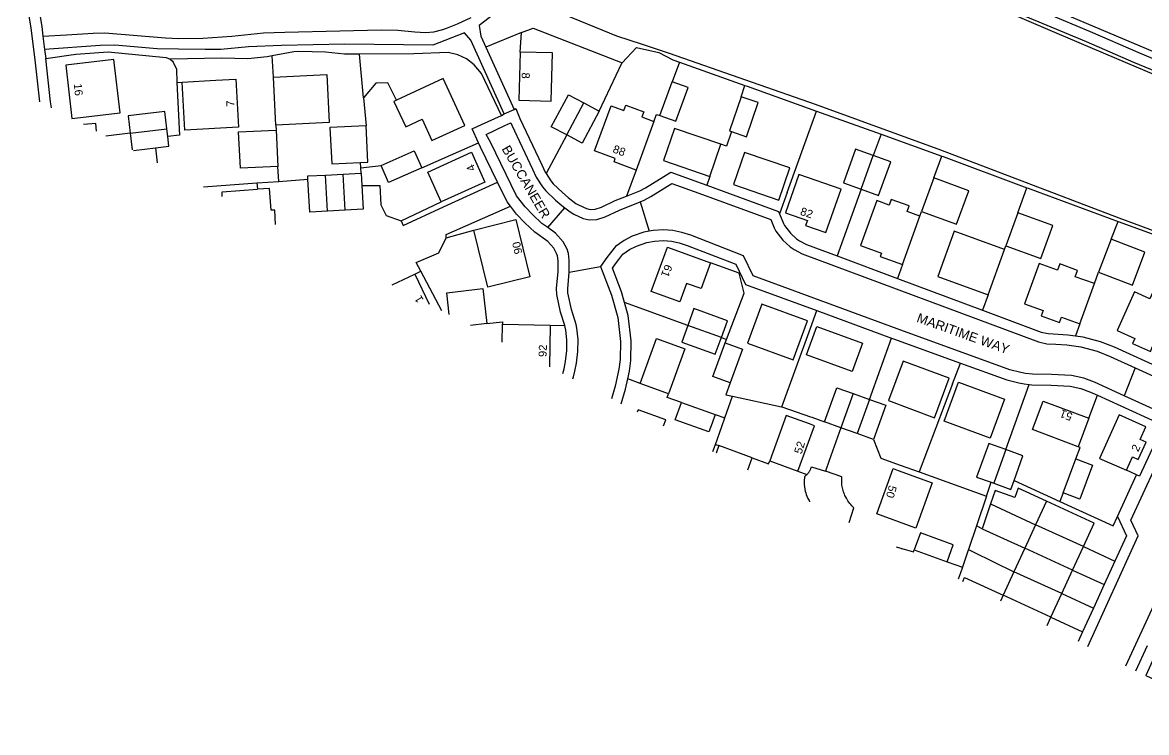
# Model space of a CAD drawing. Header units: millimetres. Extents: x 111502 to 977541, y 8702 to 1044108.
# Drawn here: x 489630.2 to 489840.8, y 240311.4 to 240444.3 of the extents above; entities that cross this region are included whole.
import ezdxf

# ---------------------------------------------------------------- set-up
doc = ezdxf.new("R2010")
doc.units = ezdxf.units.MM
doc.header["$LTSCALE"] = 0.25
doc.linetypes.add('DASHED2', pattern=[9.525, 6.35, -3.175])
doc.layers.add('E HVSS As Laid HV', color=10, linetype='Continuous')
doc.layers.add('X HVSS Site Background', color=8, linetype='Continuous')
doc.styles.add('OS Master Map$1$Standard', font='txt')

# ---------------------------------------------------------------- blocks, each defined once
blk = doc.blocks.new('OS MAP 060722')
at = {"layer": 'X HVSS Site Background', "flags": 128}
for points in [[(1050.33, 1304.6), (998.9, 1326.4), (998.9, 1326.4), (967.78, 1339.1), (967.78, 1339.1), (940.69, 1350.74), (940.69, 1350.74), (914.87, 1361.75), (914.87, 1361.75), (883.54, 1377.2), (883.54, 1377.2), (854.33, 1387.99), (854.33, 1387.99), (809.46, 1408.31)], [(931.85, 1348.51), (940.43, 1344.17), (940.43, 1344.17), (950.69, 1340.04), (950.69, 1340.04), (962.65, 1335.7), (962.65, 1335.7), (973.13, 1332.63), (973.13, 1332.63), (984.35, 1328.19), (984.35, 1328.19), (1003.4, 1320.35), (1003.4, 1320.35), (1013.03, 1316.23), (1013.03, 1316.23), (1026.7, 1310.41), (1026.7, 1310.41), (1041.73, 1304.06)], [(1004.97, 1320.3), (1010.83, 1317.85), (1010.83, 1317.85), (1018.91, 1314.48), (1018.91, 1314.48), (1027.83, 1310.63), (1027.83, 1310.63), (1037.02, 1306.78)], [(1011.61, 1319.7), (1019.69, 1316.32), (1019.69, 1316.32), (1028.62, 1312.47), (1028.62, 1312.47), (1037.81, 1308.62)], [(823.48, 1315.5), (827.88, 1315.75), (827.88, 1315.75), (832.92, 1316.03), (832.92, 1316.03), (835.08, 1316.09), (835.08, 1316.09), (846.42, 1315.17), (846.42, 1315.17), (848.93, 1315.04), (848.93, 1315.04), (853.43, 1315.1), (853.43, 1315.1), (858.88, 1315.5), (858.88, 1315.5), (864.79, 1316.09), (864.79, 1316.09), (868.79, 1316.23), (868.79, 1316.23), (879.08, 1316.49), (879.08, 1316.49), (886.88, 1316.68), (886.88, 1316.68), (889.97, 1316.59), (889.97, 1316.59), (893.18, 1316.26), (893.18, 1316.26), (895.13, 1316.17), (895.13, 1316.17), (896.7, 1316.28), (896.7, 1316.28), (898.42, 1316.7), (898.42, 1316.7), (899.27, 1317.03), (899.27, 1317.03), (901.17, 1317.78), (901.17, 1317.78), (903.73, 1318.99)], [(894.64, 1332.75), (894.32, 1332.11), (894.32, 1332.11), (910.42, 1323.26), (910.42, 1323.26), (908.69, 1320.14), (908.69, 1320.14), (905.19, 1317.45), (905.19, 1317.45), (905.52, 1315.49), (905.52, 1315.49), (906.48, 1313.38)], [(820.83, 1330.87), (820.45, 1329.75), (820.45, 1329.75), (822.29, 1323.25), (822.29, 1323.25), (822.84, 1319.9), (822.84, 1319.9), (823.09, 1318.32), (823.09, 1318.32), (823.26, 1317.26), (823.26, 1317.26), (823.48, 1315.5)], [(1060.27, 1268.39), (1025.14, 1281.41), (1025.14, 1281.41), (991.69, 1294.11), (991.69, 1294.11), (968.2, 1302.68), (968.2, 1302.68), (955.16, 1307.23), (955.16, 1307.23), (940.87, 1312.2), (940.87, 1312.2), (935.79, 1313.9), (935.79, 1313.9), (931.03, 1315.49), (931.03, 1315.49), (910.71, 1323.85), (910.71, 1323.85), (898.86, 1329.98), (898.86, 1329.98), (899.17, 1330.83)], [(822.88, 1303.18), (822.03, 1311.05), (822.03, 1311.05), (821.29, 1316.97), (821.29, 1316.97), (820.35, 1322.82), (820.35, 1322.82), (819.16, 1327)], [(913.12, 1316.15), (915.32, 1316.99), (915.32, 1316.99), (931.98, 1310.48)], [(823.48, 1315.5), (823.67, 1314), (823.67, 1314), (823.8, 1312.95)], [(909.9, 1300.91), (903.64, 1314.71), (903.64, 1314.71), (902.45, 1316.12), (902.45, 1316.12), (896.54, 1313.8), (896.54, 1313.8), (880.06, 1314), (880.06, 1314), (868.16, 1313.75), (868.16, 1313.75), (862.01, 1313.47), (862.01, 1313.47), (856.84, 1312.99), (856.84, 1312.99), (853.9, 1312.97), (853.9, 1312.97), (848.86, 1313.04), (848.86, 1313.04), (844.86, 1313.09), (844.86, 1313.09), (836.92, 1313.76), (836.92, 1313.76), (834.21, 1313.73), (834.21, 1313.73), (823.8, 1312.95)], [(913.12, 1316.15), (906.48, 1313.38)], [(912.88, 1312.5), (913.12, 1316.15)], [(823.8, 1312.95), (824.01, 1311.27)], [(824.01, 1311.27), (829.62, 1312.1)], [(829.62, 1312.1), (835.67, 1312.56), (835.67, 1312.56), (846.56, 1311.5), (846.56, 1311.5), (847.32, 1311.14)], [(882.77, 1312.08), (879.99, 1312.07), (879.99, 1312.07), (876.44, 1312.5), (876.44, 1312.5), (871.44, 1312.57), (871.44, 1312.57), (870.51, 1312.52), (870.51, 1312.52), (866.45, 1311.76)], [(909.37, 1300.64), (905.65, 1308.48), (905.65, 1308.48), (904.29, 1310.12), (904.29, 1310.12), (902.81, 1311.23), (902.81, 1311.23), (901.2, 1311.99), (901.2, 1311.99), (899.42, 1312.4), (899.42, 1312.4), (892.97, 1312.14), (892.97, 1312.14), (882.77, 1312.08)], [(883.54, 1303.89), (882.77, 1312.08)], [(906.48, 1313.38), (911.75, 1301.75)], [(912.88, 1312.5), (912.63, 1303.49), (912.63, 1303.49), (918.7, 1303.32), (918.7, 1303.32), (918.96, 1312.33), (918.96, 1312.33), (912.88, 1312.5)], [(931.98, 1310.48), (934.66, 1313.35), (934.66, 1313.35), (938.89, 1312.39), (938.89, 1312.39), (941.51, 1311.01), (941.51, 1311.01), (942.77, 1310.59)], [(825.07, 1302.04), (824.89, 1303.17), (824.89, 1303.17), (824.01, 1311.27)], [(827.74, 1310.01), (828.91, 1300.05), (828.91, 1300.05), (837.96, 1301.11), (837.96, 1301.11), (836.79, 1311.07), (836.79, 1311.07), (827.74, 1310.01)], [(866.45, 1311.76), (865.52, 1311.59), (865.52, 1311.59), (861.84, 1311.24), (861.84, 1311.24), (856.98, 1311.38), (856.98, 1311.38), (847.32, 1311.14)], [(847.32, 1311.14), (847.75, 1310.77), (847.75, 1310.77), (847.88, 1310.63), (847.88, 1310.63), (848.48, 1309.29), (848.48, 1309.29), (848.55, 1306.82)], [(866.66, 1307.77), (866.45, 1311.76)], [(927.68, 1301.43), (931.92, 1310.42), (931.92, 1310.42), (931.98, 1310.48)], [(942.77, 1310.59), (941.39, 1306.93)], [(942.77, 1310.59), (955, 1306.23)], [(866.66, 1307.77), (876.64, 1308.3), (876.64, 1308.3), (877.11, 1299.31), (877.11, 1299.31), (867.13, 1298.78)], [(848.55, 1306.82), (849.08, 1296.92), (849.08, 1296.92), (846.87, 1296.66)], [(848.55, 1306.82), (849.56, 1306.87)], [(849.56, 1306.87), (855.88, 1307.2), (855.88, 1307.2), (859.63, 1307.4), (859.63, 1307.4), (860.1, 1298.41), (860.1, 1298.41), (850.04, 1297.88), (850.04, 1297.88), (849.56, 1306.87)], [(867.13, 1298.78), (866.66, 1307.77)], [(889.71, 1303.49), (888.09, 1306.71), (888.09, 1306.71), (885.88, 1306.66), (885.88, 1306.66), (883.54, 1303.89)], [(889.71, 1303.49), (889.23, 1303.26), (889.23, 1303.26), (891.44, 1298.49), (891.44, 1298.49), (894.53, 1299.91), (894.53, 1299.91), (896.37, 1295.92), (896.37, 1295.92), (902.5, 1298.76), (902.5, 1298.76), (898.45, 1307.52), (898.45, 1307.52), (889.71, 1303.49)], [(939.07, 1300.6), (942.04, 1299.52), (942.04, 1299.52), (944.34, 1305.86), (944.34, 1305.86), (941.39, 1306.93)], [(939.07, 1300.6), (941.39, 1306.93)], [(954.28, 1304.13), (955, 1306.23)], [(955, 1306.23), (955.42, 1306.08), (955.42, 1306.08), (968.43, 1301.45)], [(883.54, 1303.89), (884.04, 1298.7)], [(921.61, 1296.96), (918.73, 1298.49), (918.73, 1298.49), (921.92, 1304.5), (921.92, 1304.5), (924.8, 1302.97)], [(954.28, 1304.13), (952.09, 1297.73), (952.09, 1297.73), (952.47, 1297.6)], [(952.47, 1297.6), (955.29, 1296.64), (955.29, 1296.64), (957.48, 1303.03), (957.48, 1303.03), (954.28, 1304.13)], [(909.9, 1300.91), (911.75, 1301.75)], [(911.75, 1301.75), (912.08, 1301.9), (912.08, 1301.9), (912.86, 1300.07), (912.86, 1300.07), (916.96, 1291.38), (916.96, 1291.38), (917.58, 1290), (917.58, 1290), (917.76, 1289.72)], [(921.61, 1296.96), (924.8, 1302.97)], [(924.8, 1302.97), (927.68, 1301.43)], [(934.62, 1290.4), (930.49, 1291.91), (930.49, 1291.91), (930.72, 1292.55), (930.72, 1292.55), (926.84, 1293.97), (926.84, 1293.97), (929.94, 1302.44), (929.94, 1302.44), (932.32, 1301.57), (932.32, 1301.57), (932.67, 1302.53), (932.67, 1302.53), (936.05, 1301.29), (936.05, 1301.29), (935.69, 1300.33), (935.69, 1300.33), (937.95, 1299.5)], [(846.7, 1298.1), (846.32, 1301.34), (846.32, 1301.34), (839.46, 1300.54), (839.46, 1300.54), (839.84, 1297.29)], [(905.09, 1295.51), (903.92, 1298.09), (903.92, 1298.09), (905.65, 1298.9), (905.65, 1298.9), (909.37, 1300.64)], [(909.37, 1300.64), (909.9, 1300.91)], [(927.68, 1301.43), (924.49, 1295.43), (924.49, 1295.43), (921.61, 1296.96)], [(937.95, 1299.5), (934.62, 1290.4)], [(937.95, 1299.5), (938.44, 1300.82), (938.44, 1300.82), (939.07, 1300.6)], [(962.89, 1286.21), (968.43, 1301.45)], [(968.43, 1301.45), (980.51, 1297.09)], [(833.53, 1297.65), (833.36, 1299.14), (833.36, 1299.14), (831.1, 1298.91)], [(839.84, 1297.29), (835.25, 1296.76)], [(839.84, 1297.29), (846.7, 1298.1)], [(839.84, 1297.29), (840.21, 1294.18)], [(846.87, 1296.66), (846.7, 1298.1)], [(867.51, 1291.06), (860.48, 1290.72), (860.48, 1290.72), (860.15, 1297.53), (860.15, 1297.53), (867.18, 1297.88)], [(867.13, 1298.78), (867.18, 1297.88)], [(867.18, 1297.88), (867.51, 1291.06)], [(884.04, 1298.7), (877.24, 1298.37), (877.24, 1298.37), (877.58, 1291.56), (877.58, 1291.56), (882.98, 1291.82)], [(882.98, 1291.82), (884.37, 1291.89), (884.37, 1291.89), (884.04, 1298.7)], [(918.07, 1279.61), (916.98, 1280.4), (916.98, 1280.4), (915.24, 1281.98), (915.24, 1281.98), (913.82, 1283.51), (913.82, 1283.51), (912.23, 1285.57), (912.23, 1285.57), (907.36, 1295.61), (907.36, 1295.61), (906.53, 1297.07), (906.53, 1297.07), (910.05, 1298.74), (910.05, 1298.74), (911.13, 1299.25), (911.13, 1299.25), (911.33, 1298.82), (911.33, 1298.82), (915.22, 1290.57), (915.22, 1290.57), (915.89, 1289.08), (915.89, 1289.08), (917.07, 1287.24), (917.07, 1287.24), (917.67, 1286.5), (917.67, 1286.5), (919.52, 1284.76), (919.52, 1284.76), (920.67, 1283.76), (920.67, 1283.76), (921.28, 1283.29)], [(950.47, 1295.22), (941.83, 1298.18), (941.83, 1298.18), (939.77, 1292.17), (939.77, 1292.17), (948.41, 1289.21)], [(952.47, 1297.6), (951.53, 1294.86), (951.53, 1294.86), (950.47, 1295.22)], [(844.56, 1294.55), (847.08, 1294.85), (847.08, 1294.85), (846.87, 1296.66)], [(899.84, 1293.19), (905.09, 1295.51)], [(908.65, 1288.13), (905.47, 1294.69), (905.47, 1294.69), (905.09, 1295.51)], [(921.61, 1296.96), (917.76, 1289.72)], [(948.41, 1289.21), (950.47, 1295.22)], [(980.51, 1297.09), (979.03, 1293.11)], [(980.51, 1297.09), (991.87, 1293.02)], [(840.42, 1294.07), (844.56, 1294.55)], [(844.56, 1294.55), (844.88, 1291.75)], [(886.83, 1291.26), (893.03, 1294.01), (893.03, 1294.01), (894.45, 1290.8)], [(894.45, 1290.8), (899.84, 1293.19)], [(898.11, 1284.42), (895.58, 1289.99), (895.58, 1289.99), (903.75, 1293.72), (903.75, 1293.72), (906.29, 1288.15), (906.29, 1288.15), (898.11, 1284.42)], [(952.85, 1287.69), (961.37, 1284.78), (961.37, 1284.78), (963.42, 1290.79), (963.42, 1290.79), (954.91, 1293.7), (954.91, 1293.7), (952.85, 1287.69)], [(979.03, 1293.11), (975.73, 1294.3), (975.73, 1294.3), (973.46, 1287.99), (973.46, 1287.99), (976.76, 1286.81)], [(976.76, 1286.81), (979.03, 1293.11)], [(976.76, 1286.81), (980.05, 1285.62), (980.05, 1285.62), (982.32, 1291.92), (982.32, 1291.92), (979.03, 1293.11)], [(867.65, 1288.27), (867.51, 1291.06)], [(883.04, 1290.83), (882.98, 1291.82)], [(883.04, 1290.83), (886.83, 1291.26)], [(894.45, 1290.8), (888.25, 1288.06), (888.25, 1288.06), (886.83, 1291.26)], [(990.38, 1288.92), (991.87, 1293.02)], [(991.87, 1293.02), (992.16, 1292.92), (992.16, 1292.92), (1007.83, 1287.06)], [(873.12, 1288.68), (873.09, 1289.28), (873.09, 1289.28), (876.42, 1289.46)], [(876.42, 1289.46), (879.76, 1289.65)], [(876.8, 1282.67), (876.42, 1289.46)], [(879.76, 1289.65), (883.09, 1289.83)], [(880.13, 1282.86), (879.76, 1289.65)], [(883.09, 1289.83), (883.04, 1290.83)], [(883.09, 1289.83), (883.22, 1287.49)], [(917.76, 1289.72), (918.62, 1288.37), (918.62, 1288.37), (919.07, 1287.81), (919.07, 1287.81), (920.81, 1286.18), (920.81, 1286.18), (921.88, 1285.25), (921.88, 1285.25), (923.33, 1284.14), (923.33, 1284.14), (923.84, 1283.85), (923.84, 1283.85), (925.33, 1283.17), (925.33, 1283.17), (926.01, 1283.02), (926.01, 1283.02), (926.94, 1283.05), (926.94, 1283.05), (928.13, 1283.42), (928.13, 1283.42), (930.71, 1284.66), (930.71, 1284.66), (932.83, 1285.5)], [(934.62, 1290.4), (932.83, 1285.5)], [(932.83, 1285.5), (935.31, 1286.48), (935.31, 1286.48), (936.39, 1287.09), (936.39, 1287.09), (941.12, 1289.99), (941.12, 1289.99), (947.01, 1287.85), (947.01, 1287.85), (947.84, 1287.54)], [(948.41, 1289.21), (947.84, 1287.54)], [(966.37, 1280.01), (970.17, 1278.67), (970.17, 1278.67), (973.03, 1286.79), (973.03, 1286.79), (965.12, 1289.57), (965.12, 1289.57), (962.59, 1282.39), (962.59, 1282.39), (966.7, 1280.95), (966.7, 1280.95), (966.37, 1280.01)], [(990.38, 1288.92), (988.1, 1282.62)], [(988.1, 1282.62), (994.67, 1280.24), (994.67, 1280.24), (996.96, 1286.53), (996.96, 1286.53), (990.38, 1288.92)], [(853.58, 1287.23), (863.57, 1287.97)], [(857.09, 1285.41), (857.03, 1286.34), (857.03, 1286.34), (863.65, 1286.79)], [(863.57, 1287.97), (867.65, 1288.27)], [(863.57, 1287.97), (863.65, 1286.79)], [(867.08, 1280.21), (866.9, 1282.9), (866.9, 1282.9), (866.23, 1282.86), (866.23, 1282.86), (865.95, 1286.94), (865.95, 1286.94), (863.65, 1286.79)], [(867.65, 1288.27), (873.12, 1288.68)], [(876.8, 1282.67), (873.46, 1282.49), (873.46, 1282.49), (873.12, 1288.68)], [(883.22, 1287.49), (883.47, 1283.04), (883.47, 1283.04), (880.13, 1282.86)], [(883.22, 1287.49), (886.61, 1287.47), (886.61, 1287.47), (886.8, 1283.88), (886.8, 1283.88), (887.79, 1281.9), (887.79, 1281.9), (890.57, 1280.89)], [(890.57, 1280.89), (891, 1279.99), (891, 1279.99), (898.53, 1283.52), (898.53, 1283.52), (908.65, 1288.13)], [(911.08, 1283.62), (910.43, 1284.46), (910.43, 1284.46), (908.65, 1288.13)], [(935.35, 1284.43), (936.14, 1284.74), (936.14, 1284.74), (937.37, 1285.44), (937.37, 1285.44), (941.33, 1287.87), (941.33, 1287.87), (946.35, 1286.05), (946.35, 1286.05), (959.84, 1281.1), (959.84, 1281.1), (960.47, 1279.55), (960.47, 1279.55), (960.8, 1278.96), (960.8, 1278.96), (962.11, 1277.23), (962.11, 1277.23), (963.49, 1275.99), (963.49, 1275.99), (964.21, 1275.5), (964.21, 1275.5), (965.75, 1274.69), (965.75, 1274.69), (1009.98, 1258.21), (1009.98, 1258.21), (1011.55, 1257.86), (1011.55, 1257.86), (1013.23, 1257.76), (1013.23, 1257.76), (1015.33, 1257.64), (1015.33, 1257.64), (1017.94, 1257.25), (1017.94, 1257.25), (1020.99, 1256.44), (1020.99, 1256.44), (1023.45, 1255.48), (1023.45, 1255.48), (1028.11, 1253.35)], [(947.84, 1287.54), (961.29, 1282.61), (961.29, 1282.61), (961.45, 1282.22)], [(976.76, 1286.81), (972.26, 1274.32)], [(1006.14, 1282.41), (1007.83, 1287.06)], [(1007.83, 1287.06), (1008.06, 1286.97), (1008.06, 1286.97), (1024.93, 1280.73)], [(962.89, 1286.21), (961.45, 1282.22)], [(987.79, 1281.77), (985.39, 1282.63), (985.39, 1282.63), (985.76, 1283.67), (985.76, 1283.67), (982.41, 1284.88), (982.41, 1284.88), (982.03, 1283.84), (982.03, 1283.84), (979.71, 1284.68), (979.71, 1284.68), (976.68, 1276.27), (976.68, 1276.27), (980.61, 1274.85), (980.61, 1274.85), (980.37, 1274.19), (980.37, 1274.19), (984.52, 1272.69)], [(880.13, 1282.86), (876.8, 1282.67)], [(890.57, 1280.89), (898.11, 1284.42)], [(899.03, 1277.7), (899.04, 1278.32), (899.04, 1278.32), (911.08, 1283.62)], [(921.23, 1261.28), (920.47, 1263.77), (920.47, 1263.77), (919.76, 1267.11), (919.76, 1267.11), (919.7, 1268.21), (919.7, 1268.21), (920, 1271.39), (920, 1271.39), (919.99, 1273.37), (919.99, 1273.37), (919.87, 1274.3), (919.87, 1274.3), (919.72, 1274.76), (919.72, 1274.76), (919.2, 1275.75), (919.2, 1275.75), (918.09, 1276.99), (918.09, 1276.99), (915.66, 1278.77), (915.66, 1278.77), (913.76, 1280.48), (913.76, 1280.48), (912.22, 1282.15), (912.22, 1282.15), (911.08, 1283.62)], [(918.07, 1279.61), (921.28, 1283.29)], [(921.28, 1283.29), (922.27, 1282.54), (922.27, 1282.54), (922.96, 1282.14), (922.96, 1282.14), (924.71, 1281.33), (924.71, 1281.33), (925.83, 1281.09), (925.83, 1281.09), (927.27, 1281.14), (927.27, 1281.14), (928.83, 1281.63), (928.83, 1281.63), (931.48, 1282.9), (931.48, 1282.9), (935.35, 1284.43)], [(935.35, 1284.43), (937.09, 1278.93)], [(987.79, 1281.77), (988.1, 1282.62)], [(904.2, 1279.16), (912.07, 1281.11), (912.07, 1281.11), (914.73, 1270.38), (914.73, 1270.38), (906.86, 1268.43), (906.86, 1268.43), (904.2, 1279.16)], [(961.45, 1282.22), (962.21, 1280.39), (962.21, 1280.39), (962.42, 1280.01), (962.42, 1280.01), (963.53, 1278.54), (963.53, 1278.54), (964.69, 1277.5), (964.69, 1277.5), (965.2, 1277.14), (965.2, 1277.14), (966.53, 1276.45), (966.53, 1276.45), (972.26, 1274.32)], [(984.52, 1272.69), (987.79, 1281.77)], [(1003.89, 1276.21), (1010.46, 1273.82), (1010.46, 1273.82), (1012.71, 1280.02), (1012.71, 1280.02), (1006.14, 1282.41)], [(1006.14, 1282.41), (1003.89, 1276.21)], [(1023.61, 1277.44), (1024.93, 1280.73)], [(1024.93, 1280.73), (1042.97, 1274.22)], [(899.03, 1277.7), (904.2, 1279.16)], [(922.1, 1271.29), (922.09, 1273.51), (922.09, 1273.51), (921.93, 1274.75), (921.93, 1274.75), (921.67, 1275.57), (921.67, 1275.57), (920.94, 1276.96), (920.94, 1276.96), (919.51, 1278.56), (919.51, 1278.56), (918.07, 1279.61)], [(937.09, 1278.93), (936.09, 1278.74), (936.09, 1278.74), (933.9, 1277.99), (933.9, 1277.99), (932.35, 1277.2), (932.35, 1277.2), (930.74, 1276.1), (930.74, 1276.1), (929.79, 1274.86), (929.79, 1274.86), (929.13, 1274.03), (929.13, 1274.03), (927.94, 1272.3)], [(1026.05, 1248.13), (1020.5, 1250.67), (1020.5, 1250.67), (1018.47, 1251.4), (1018.47, 1251.4), (1016.22, 1251.91), (1016.22, 1251.91), (1012.46, 1252.09), (1012.46, 1252.09), (1008.91, 1252.15), (1008.91, 1252.15), (1007.6, 1252.31), (1007.6, 1252.31), (1006.72, 1252.47), (1006.72, 1252.47), (1004.64, 1252.99), (1004.64, 1252.99), (983.52, 1260.65), (983.52, 1260.65), (956.57, 1270.55), (956.57, 1270.55), (954.75, 1274.34), (954.75, 1274.34), (944.85, 1278.17), (944.85, 1278.17), (943.2, 1278.71), (943.2, 1278.71), (941.49, 1279.05), (941.49, 1279.05), (939.76, 1279.18), (939.76, 1279.18), (937.8, 1279.07), (937.8, 1279.07), (937.09, 1278.93)], [(1003.63, 1275.49), (994.19, 1278.92), (994.19, 1278.92), (991.12, 1270.46), (991.12, 1270.46), (1000.56, 1267.03)], [(894.28, 1271.45), (893.41, 1273.09), (893.41, 1273.09), (897.68, 1274.9), (897.68, 1274.9), (899.03, 1277.7)], [(932.47, 1265.57), (931.89, 1267.6), (931.89, 1267.6), (930.17, 1272.03), (930.17, 1272.03), (930.73, 1272.84), (930.73, 1272.84), (931.36, 1273.64), (931.36, 1273.64), (932.13, 1274.64), (932.13, 1274.64), (933.36, 1275.49), (933.36, 1275.49), (934.68, 1276.15), (934.68, 1276.15), (936.6, 1276.81), (936.6, 1276.81), (938.04, 1277.09), (938.04, 1277.09), (939.74, 1277.18), (939.74, 1277.18), (941.23, 1277.07), (941.23, 1277.07), (942.7, 1276.78), (942.7, 1276.78), (944.19, 1276.29), (944.19, 1276.29), (953.3, 1272.77), (953.3, 1272.77), (955.13, 1268.96), (955.13, 1268.96), (968.48, 1264.06)], [(1023.61, 1277.44), (1021.26, 1271.28)], [(1021.26, 1271.28), (1027.59, 1268.86), (1027.59, 1268.86), (1029.94, 1275.02), (1029.94, 1275.02), (1023.61, 1277.44)], [(948.54, 1273.04), (946.78, 1268.18), (946.78, 1268.18), (944.06, 1269.16), (944.06, 1269.16), (942.8, 1265.69), (942.8, 1265.69), (937.44, 1267.63), (937.44, 1267.63), (940.47, 1275.97), (940.47, 1275.97), (948.54, 1273.04)], [(972.26, 1274.32), (983.58, 1270.1)], [(1000.56, 1267.03), (1003.63, 1275.49)], [(1003.63, 1275.49), (1003.89, 1276.21)], [(922.1, 1271.29), (927.94, 1272.3)], [(927.94, 1272.3), (930, 1266.96), (930, 1266.96), (931.2, 1262.79), (931.2, 1262.79), (931.72, 1258.29), (931.72, 1258.29), (931.62, 1254.9), (931.62, 1254.9), (931.4, 1253.08), (931.4, 1253.08), (930.72, 1249.92), (930.72, 1249.92), (930, 1247.52)], [(951.54, 1258.68), (954.83, 1267.36), (954.83, 1267.36), (953.9, 1271.06), (953.9, 1271.06), (948.54, 1273.04)], [(984.52, 1272.69), (983.58, 1270.1)], [(1020.47, 1269.12), (1016.88, 1270.42), (1016.88, 1270.42), (1017.31, 1271.6), (1017.31, 1271.6), (1013.98, 1272.8), (1013.98, 1272.8), (1013.56, 1271.63), (1013.56, 1271.63), (1010.11, 1272.88), (1010.11, 1272.88), (1007.38, 1265.36), (1007.38, 1265.36), (1010.85, 1264.1), (1010.85, 1264.1), (1010.49, 1263.11), (1010.49, 1263.11), (1013.93, 1261.86), (1013.93, 1261.86), (1014.29, 1262.85), (1014.29, 1262.85), (1017.74, 1261.6)], [(888.92, 1268.87), (893.15, 1270.91)], [(893.15, 1270.91), (894.28, 1271.45)], [(893.15, 1270.91), (895.87, 1265.26)], [(898.21, 1264.04), (894.28, 1271.45)], [(922.77, 1251.28), (922.89, 1251.64), (922.89, 1251.64), (923.16, 1252.73), (923.16, 1252.73), (923.44, 1254.2), (923.44, 1254.2), (923.71, 1256.43), (923.71, 1256.43), (923.74, 1258.67), (923.74, 1258.67), (923.51, 1260.75), (923.51, 1260.75), (923.36, 1261.48), (923.36, 1261.48), (922.51, 1264.29), (922.51, 1264.29), (921.85, 1267.39), (921.85, 1267.39), (921.8, 1268.17), (921.8, 1268.17), (922.1, 1271.29)], [(983.58, 1270.1), (999.51, 1264.16)], [(1020.47, 1269.12), (1021.26, 1271.28)], [(899.62, 1263.31), (899.13, 1267.39), (899.13, 1267.39), (905.88, 1268.19), (905.88, 1268.19), (906.67, 1261.64)], [(1017.74, 1261.6), (1020.47, 1269.12)], [(1000.56, 1267.03), (999.51, 1264.16)], [(1037.98, 1263.11), (1034.39, 1264.72), (1034.39, 1264.72), (1034.88, 1265.82), (1034.88, 1265.82), (1031.39, 1267.39), (1031.39, 1267.39), (1030.89, 1266.29), (1030.89, 1266.29), (1027.98, 1267.59), (1027.98, 1267.59), (1024.72, 1260.33), (1024.72, 1260.33), (1028.07, 1258.83), (1028.07, 1258.83), (1027.64, 1257.88), (1027.64, 1257.88), (1030.97, 1256.39), (1030.97, 1256.39), (1031.39, 1257.34), (1031.39, 1257.34), (1034.72, 1255.85)], [(944.3, 1261.3), (932.47, 1265.57)], [(933.04, 1251.27), (933.36, 1252.74), (933.36, 1252.74), (933.61, 1254.75), (933.61, 1254.75), (933.71, 1258.38), (933.71, 1258.38), (933.15, 1263.18), (933.15, 1263.18), (932.47, 1265.57)], [(950.59, 1259.03), (951.73, 1262.17), (951.73, 1262.17), (945.43, 1264.45), (945.43, 1264.45), (944.3, 1261.3)], [(955.5, 1257.96), (964.02, 1254.83), (964.02, 1254.83), (966.71, 1262.14), (966.71, 1262.14), (958.19, 1265.27), (958.19, 1265.27), (955.5, 1257.96)], [(967.27, 1260.76), (968.48, 1264.06)], [(968.48, 1264.06), (982.44, 1258.93)], [(999.51, 1264.16), (1010.53, 1260.05), (1010.53, 1260.05), (1011.82, 1259.76), (1011.82, 1259.76), (1015.53, 1259.55), (1015.53, 1259.55), (1016.92, 1259.34)], [(906.67, 1261.64), (903.56, 1261.26)], [(906.67, 1261.64), (909.61, 1261.99), (909.61, 1261.99), (909.6, 1261.52)], [(909.53, 1258.16), (909.6, 1261.52)], [(909.6, 1261.52), (918.54, 1261.33)], [(1017.74, 1261.6), (1016.92, 1259.34)], [(918.54, 1261.33), (918.38, 1253.56)], [(918.54, 1261.33), (921.23, 1261.28)], [(920.88, 1252.26), (921.11, 1253.18), (921.11, 1253.18), (921.37, 1254.52), (921.37, 1254.52), (921.61, 1256.57), (921.61, 1256.57), (921.64, 1258.57), (921.64, 1258.57), (921.43, 1260.43), (921.43, 1260.43), (921.33, 1260.97), (921.33, 1260.97), (921.23, 1261.28)], [(944.3, 1261.3), (943.16, 1258.15), (943.16, 1258.15), (949.45, 1255.88), (949.45, 1255.88), (950.37, 1258.4), (950.37, 1258.4), (950.59, 1259.03)], [(950.59, 1259.03), (944.3, 1261.3)], [(961.91, 1246.02), (967.27, 1260.76)], [(968.45, 1261.1), (977.01, 1257.98), (977.01, 1257.98), (975.08, 1252.68), (975.08, 1252.68), (966.52, 1255.8), (966.52, 1255.8), (968.45, 1261.1)], [(935.39, 1250.41), (938.46, 1258.86), (938.46, 1258.86), (943.76, 1256.93), (943.76, 1256.93), (940.69, 1248.48)], [(952.24, 1250.54), (948.98, 1251.73), (948.98, 1251.73), (951.3, 1258.06)], [(950.59, 1259.03), (951.54, 1258.68)], [(951.3, 1258.06), (951.54, 1258.68)], [(951.3, 1258.06), (954.56, 1256.86), (954.56, 1256.86), (952.24, 1250.54)], [(978.34, 1247.44), (982.44, 1258.93)], [(982.44, 1258.93), (982.84, 1258.79), (982.84, 1258.79), (995.37, 1254.24)], [(1016.92, 1259.34), (1018.33, 1259.13), (1018.33, 1259.13), (1021.59, 1258.26), (1021.59, 1258.26), (1024.19, 1257.25), (1024.19, 1257.25), (1033.46, 1253.02)], [(990.53, 1244.01), (993.27, 1251.42), (993.27, 1251.42), (984.67, 1254.61), (984.67, 1254.61), (981.92, 1247.2), (981.92, 1247.2), (990.53, 1244.01)], [(993.9, 1250.38), (995.37, 1254.24)], [(995.37, 1254.24), (1004.06, 1251.09), (1004.06, 1251.09), (1006.3, 1250.52), (1006.3, 1250.52), (1007.29, 1250.34), (1007.29, 1250.34), (1008.25, 1250.22)], [(1028.11, 1253.35), (1026.05, 1248.13)], [(1028.11, 1253.35), (1035.13, 1250.14), (1035.13, 1250.14), (1048.67, 1243.95)], [(931.79, 1246.59), (931.81, 1246.63), (931.81, 1246.63), (932.62, 1249.35), (932.62, 1249.35), (933.04, 1251.27)], [(935.39, 1250.41), (933.04, 1251.27)], [(940.69, 1248.48), (935.39, 1250.41)], [(952.24, 1250.54), (951.41, 1248.28), (951.41, 1248.28), (952.65, 1248.01)], [(969.94, 1243.23), (972.22, 1249.62), (972.22, 1249.62), (975.28, 1248.53)], [(993.9, 1250.38), (987.62, 1233.85)], [(1003.65, 1247.49), (1000.93, 1240.16), (1000.93, 1240.16), (992.33, 1243.35), (992.33, 1243.35), (995.04, 1250.68), (995.04, 1250.68), (1003.65, 1247.49)], [(1003.89, 1238.02), (1008.25, 1250.22)], [(1008.25, 1250.22), (1008.77, 1250.16), (1008.77, 1250.16), (1012.4, 1250.1), (1012.4, 1250.1), (1015.95, 1249.93), (1015.95, 1249.93), (1017.91, 1249.49), (1017.91, 1249.49), (1019.75, 1248.82), (1019.75, 1248.82), (1021.03, 1248.23)], [(943.13, 1246.85), (940.44, 1247.81), (940.44, 1247.81), (940.69, 1248.48)], [(949.43, 1244.61), (948.85, 1242.98), (948.85, 1242.98), (948.27, 1241.34), (948.27, 1241.34), (941.96, 1243.58), (941.96, 1243.58), (943.13, 1246.85)], [(943.13, 1246.85), (949.43, 1244.61)], [(951.24, 1243.96), (952.65, 1248.01)], [(952.65, 1248.01), (961.84, 1246.05), (961.84, 1246.05), (961.91, 1246.02)], [(975.28, 1248.53), (973, 1242.14)], [(975.28, 1248.53), (978.34, 1247.44)], [(978.34, 1247.44), (976.06, 1241.05)], [(978.34, 1247.44), (981.4, 1246.35), (981.4, 1246.35), (979.11, 1239.95)], [(1017.42, 1238.58), (1008.86, 1241.78), (1008.86, 1241.78), (1010.85, 1247.11), (1010.85, 1247.11), (1019.41, 1243.91)], [(1019.41, 1243.91), (1021.03, 1248.23)], [(1021.03, 1248.23), (1032, 1243.21), (1032, 1243.21), (1032.04, 1243.18), (1032.04, 1243.18), (1033.36, 1242.58), (1033.36, 1242.58), (1028.92, 1233.06), (1028.92, 1233.06), (1028.39, 1233.3)], [(1034.95, 1235.67), (1035.56, 1236.88), (1035.56, 1236.88), (1036.01, 1238.02), (1036.01, 1238.02), (1036.22, 1239.22), (1036.22, 1239.22), (1036.19, 1240.44), (1036.19, 1240.44), (1036.02, 1241.28), (1036.02, 1241.28), (1035.94, 1241.52), (1035.94, 1241.52), (1035.44, 1242.63), (1035.44, 1242.63), (1034.72, 1243.61), (1034.72, 1243.61), (1033.82, 1244.43), (1033.82, 1244.43), (1032.93, 1244.97), (1032.93, 1244.97), (1026.05, 1248.13)], [(939.75, 1242.46), (940.17, 1243.61), (940.17, 1243.61), (934.99, 1245.47), (934.99, 1245.47), (934.83, 1245.02)], [(961.91, 1246.02), (967.26, 1244.18), (967.26, 1244.18), (967.54, 1244.09), (967.54, 1244.09), (969.94, 1243.23)], [(949.43, 1244.61), (951.24, 1243.96)], [(949.47, 1239.01), (950.68, 1242.34), (950.68, 1242.34), (951.24, 1243.96)], [(964.92, 1233.98), (968.02, 1242.49), (968.02, 1242.49), (967.08, 1242.83), (967.08, 1242.83), (962.75, 1244.41), (962.75, 1244.41), (959.64, 1235.9)], [(973, 1242.14), (969.94, 1243.23)], [(1019.41, 1243.91), (1017.42, 1238.58)], [(1026.48, 1234.15), (1027.61, 1236.69), (1027.61, 1236.69), (1028.71, 1236.2), (1028.71, 1236.2), (1030.15, 1239.43), (1030.15, 1239.43), (1029.05, 1239.92), (1029.05, 1239.92), (1030.12, 1242.31), (1030.12, 1242.31), (1025.1, 1244.55), (1025.1, 1244.55), (1021.46, 1236.39), (1021.46, 1236.39), (1026.48, 1234.15)], [(973, 1242.14), (970.81, 1236), (970.81, 1236), (970.09, 1233.97)], [(976.06, 1241.05), (973, 1242.14)], [(979.11, 1239.95), (976.06, 1241.05)], [(948.98, 1237.66), (949.47, 1239.01)], [(949.47, 1239.01), (950.13, 1238.77)], [(950.13, 1238.77), (949.6, 1237.34)], [(956.38, 1236.47), (950.13, 1238.77)], [(979.11, 1239.95), (980.45, 1236.43), (980.45, 1236.43), (984.08, 1235.12), (984.08, 1235.12), (987.62, 1233.85)], [(1003.89, 1238.02), (1000.67, 1239.18), (1000.67, 1239.18), (998.42, 1232.88), (998.42, 1232.88), (1001.12, 1231.91)], [(1017.02, 1236.3), (1017.81, 1238.43), (1017.81, 1238.43), (1017.42, 1238.58)], [(955.56, 1234.24), (956.38, 1236.47)], [(956.38, 1236.47), (959.44, 1235.34), (959.44, 1235.34), (959.64, 1235.9)], [(1003.89, 1238.02), (1001.63, 1231.73)], [(1005.45, 1232.25), (1007.1, 1236.87), (1007.1, 1236.87), (1003.89, 1238.02)], [(1014.64, 1229.93), (1017.02, 1236.3)], [(1017.02, 1236.3), (1020.15, 1235.13), (1020.15, 1235.13), (1017.77, 1228.76), (1017.77, 1228.76), (1014.64, 1229.93)], [(959.64, 1235.9), (964.92, 1233.98)], [(966.62, 1233.35), (966.65, 1233.38), (966.65, 1233.38), (966.74, 1233.47), (966.74, 1233.47), (966.82, 1233.56), (966.82, 1233.56), (966.91, 1233.67), (966.91, 1233.67), (966.98, 1233.77), (966.98, 1233.77), (967.05, 1233.87), (967.05, 1233.87), (967.11, 1233.97), (967.11, 1233.97), (967.17, 1234.08), (967.17, 1234.08), (967.23, 1234.19), (967.23, 1234.19), (967.28, 1234.3), (967.28, 1234.3), (967.33, 1234.41), (967.33, 1234.41), (967.37, 1234.53), (967.37, 1234.53), (967.49, 1234.82), (967.49, 1234.82), (970.09, 1233.97)], [(987, 1223.32), (979.69, 1225.99), (979.69, 1225.99), (982.78, 1234.48), (982.78, 1234.48), (983.72, 1234.14), (983.72, 1234.14), (990.09, 1231.82), (990.09, 1231.82), (987, 1223.32)], [(1019.22, 1201.17), (1028.68, 1221.88), (1028.68, 1221.88), (1027.29, 1224.83), (1027.29, 1224.83), (1031.95, 1234.83), (1031.95, 1234.83), (1034.95, 1235.67)], [(1028.39, 1233.3), (1026.48, 1234.15)], [(964.92, 1233.98), (966.62, 1233.35)], [(966.62, 1233.35), (966.56, 1233.3), (966.56, 1233.3), (966.47, 1233.22), (966.47, 1233.22), (966.38, 1233.14), (966.38, 1233.14), (966.28, 1233.07), (966.28, 1233.07), (966.17, 1233), (966.17, 1233), (966.14, 1232.69), (966.14, 1232.69), (966.12, 1232.37), (966.12, 1232.37), (966.11, 1232.06), (966.11, 1232.06), (966.11, 1231.74), (966.11, 1231.74), (966.13, 1231.43), (966.13, 1231.43), (966.16, 1231.11), (966.16, 1231.11), (966.25, 1230.55), (966.25, 1230.55), (966.31, 1230.24), (966.31, 1230.24), (966.39, 1229.93), (966.39, 1229.93), (966.48, 1229.63), (966.48, 1229.63), (966.58, 1229.33), (966.58, 1229.33), (966.71, 1229.02), (966.71, 1229.02), (966.82, 1228.85), (966.82, 1228.85), (966.92, 1228.68), (966.92, 1228.68), (967.01, 1228.5), (967.01, 1228.5), (967.09, 1228.32), (967.09, 1228.32), (967.13, 1228.23)], [(974.54, 1224.38), (975.43, 1227.12), (975.43, 1227.12), (975.22, 1227.31), (975.22, 1227.31), (975.02, 1227.52), (975.02, 1227.52), (974.83, 1227.74), (974.83, 1227.74), (974.65, 1227.96), (974.65, 1227.96), (974.47, 1228.19), (974.47, 1228.19), (974.31, 1228.42), (974.31, 1228.42), (974.15, 1228.67), (974.15, 1228.67), (974.01, 1228.91), (974.01, 1228.91), (973.85, 1229.22), (973.85, 1229.22), (973.74, 1229.45), (973.74, 1229.45), (973.64, 1229.68), (973.64, 1229.68), (973.55, 1229.91), (973.55, 1229.91), (973.47, 1230.14), (973.47, 1230.14), (973.39, 1230.38), (973.39, 1230.38), (973.32, 1230.62), (973.32, 1230.62), (973.27, 1230.86), (973.27, 1230.86), (973.22, 1231.1), (973.22, 1231.1), (973.18, 1231.35), (973.18, 1231.35), (973.15, 1231.59), (973.15, 1231.59), (973.13, 1231.84), (973.13, 1231.84), (973.13, 1232.31), (973.13, 1232.31), (973.14, 1232.55), (973.14, 1232.55), (973.17, 1232.8), (973.17, 1232.8), (973.19, 1232.96), (973.19, 1232.96), (970.09, 1233.97)], [(987.62, 1233.85), (1000.24, 1229.3)], [(1001.63, 1231.73), (1004.84, 1230.57), (1004.84, 1230.57), (1005.45, 1232.25)], [(1005.45, 1232.25), (1014.03, 1228.31)], [(1024.78, 1225.5), (1028.39, 1233.3)], [(1040.28, 1233.52), (1041.47, 1230.41), (1041.47, 1230.41), (1038.02, 1222.89), (1038.02, 1222.89), (1026.33, 1197.47)], [(1000.24, 1229.3), (1001.12, 1231.91)], [(1011.48, 1228.38), (1006.2, 1230.81), (1006.2, 1230.81), (1005.57, 1229.04), (1005.57, 1229.04), (1001.87, 1230.37), (1001.87, 1230.37), (1001.02, 1227.85)], [(1001.12, 1231.91), (1001.63, 1231.73)], [(1014.64, 1229.93), (1014.03, 1228.31)], [(1000.24, 1229.3), (998.36, 1223.73)], [(1001.02, 1227.85), (999.46, 1223.22)], [(1001.02, 1227.85), (1009.46, 1223.97)], [(1011.48, 1228.38), (1009.46, 1223.97)], [(1018.41, 1219.87), (1020.43, 1224.28), (1020.43, 1224.28), (1011.48, 1228.38)], [(1014.03, 1228.31), (1023.97, 1223.75), (1023.97, 1223.75), (1024.78, 1225.5)], [(998.36, 1223.73), (996.88, 1219.32)], [(999.46, 1223.22), (998.36, 1223.73)], [(1009.46, 1223.97), (1007.44, 1219.56)], [(1018.41, 1219.87), (1009.46, 1223.97)], [(1024.78, 1225.5), (1026.49, 1221.87), (1026.49, 1221.87), (1024.33, 1217.15)], [(992.89, 1217.01), (994.04, 1220.2), (994.04, 1220.2), (987.88, 1222.42), (987.88, 1222.42), (986.73, 1219.23)], [(999.46, 1223.22), (1007.44, 1219.56)], [(983.35, 1219.81), (984.41, 1219.5)], [(984.41, 1219.5), (984.35, 1219.29)], [(984.41, 1219.5), (986.6, 1218.88), (986.6, 1218.88), (986.73, 1219.23)], [(1007.44, 1219.56), (1005.41, 1215.15)], [(1016.39, 1215.46), (1007.44, 1219.56)], [(1016.39, 1215.46), (1018.41, 1219.87)], [(1018.41, 1219.87), (1024.33, 1217.15)], [(986.73, 1219.23), (992.89, 1217.01)], [(996.88, 1219.32), (996.83, 1219.2), (996.83, 1219.2), (995.75, 1215.98)], [(996.88, 1219.32), (997.78, 1218.88), (997.78, 1218.88), (1005.41, 1215.15)], [(992.89, 1217.01), (995.75, 1215.98)], [(995.75, 1215.98), (995.35, 1214.79), (995.35, 1214.79), (994.94, 1213.78)], [(1014.37, 1211.05), (1016.39, 1215.46)], [(1016.39, 1215.46), (1022.31, 1212.74)], [(1024.33, 1217.15), (1022.31, 1212.74)], [(995.83, 1213.32), (996.14, 1214.07), (996.14, 1214.07), (1003.39, 1210.74)], [(1005.41, 1215.15), (1003.39, 1210.74)], [(1014.37, 1211.05), (1005.41, 1215.15)], [(1012.34, 1206.64), (1014.37, 1211.05)], [(1014.37, 1211.05), (1020.3, 1208.33)], [(1022.31, 1212.74), (1020.3, 1208.33)], [(1003.39, 1210.74), (1002.89, 1209.65)], [(1012.34, 1206.64), (1003.39, 1210.74)], [(1020.3, 1208.33), (1018.28, 1203.91)], [(1011.64, 1205.11), (1012.34, 1206.64)], [(1012.34, 1206.64), (1018.28, 1203.91)], [(1018.28, 1203.91), (1017.45, 1202.09)], [(1030.34, 1201.27), (1028.16, 1196.52)], [(1032.24, 1200.4), (1030.09, 1195.71), (1030.09, 1195.71), (1037.92, 1192.12)]]:
    blk.add_lwpolyline(points, dxfattribs=at)
at = {"layer": 'X HVSS Site Background', "style": 'OS Master Map$1$Standard'}
for s, insert, char_height, attachment_point, rotation in [('{\\farial|b0|i0|c0|p34;8}', (913.18, 1308.68), 1.5, 7, 268.8), ('{\\farial|b0|i0|c0|p34;16}', (829.35, 1305.39), 1.5, 8, 275.5), ('{\\farial|b0|i0|c0|p34;7}', (859.37, 1302.29), 1.5, 7, 91.7), ('{\\farial|b0|i0|c0|p34;BUCCANEER}', (909.34, 1294.36), 1.75, 7, 300.3), ('{\\farial|b0|i0|c0|p34;88}', (930.1, 1293.72), 1.5, 7, 339.8), ('{\\farial|b0|i0|c0|p34;4}', (904.58, 1290.55), 1.5, 7, 114.1), ('{\\farial|b0|i0|c0|p34;82}', (965.23, 1282.03), 1.5, 7, 341.4), ('{\\farial|b0|i0|c0|p34;90}', (913.36, 1274.83), 1.5, 7, 102.6), ('{\\farial|b0|i0|c0|p34;61}', (940.07, 1272.87), 1.5, 7, 248.1), ('{\\farial|b0|i0|c0|p34;1}', (894.87, 1266.09), 1.5, 7, 121.7), ('{\\farial|b0|i0|c0|p34;MARITIME WAY}', (987.03, 1262), 1.75, 7, 340.4), ('{\\farial|b0|i0|c0|p34;92}', (917.85, 1255.34), 1.5, 7, 87.9), ('{\\farial|b0|i0|c0|p34;51}', (1016.54, 1244.78), 1.5, 7, 159.1), ('{\\farial|b0|i0|c0|p34;52}', (965.62, 1237.08), 1.5, 7, 72.4), ('{\\farial|b0|i0|c0|p34;2}', (1028.7, 1237.51), 1.5, 7, 66.1), ('{\\farial|b0|i0|c0|p34;50}', (982.02, 1231.47), 1.5, 7, 254.1)]:
    blk.add_mtext(s, dxfattribs=dict(at, insert=insert, char_height=char_height, attachment_point=attachment_point, rotation=rotation))

msp = doc.modelspace()

# ---------------------------------------------------------------- linework, layer by layer
at = {"lineweight": 0}
msp.add_circle((488727.82, 239008.33), 11388.42, dxfattribs=at)

# ---------------------------------------------------------------- block references
at = {"layer": 'E HVSS As Laid HV', "linetype": 'DASHED2', "lineweight": 0}
msp.add_blockref('OS MAP 060722', (488810.58, 239126.31), dxfattribs=at)

doc.saveas('drawing.dxf')
